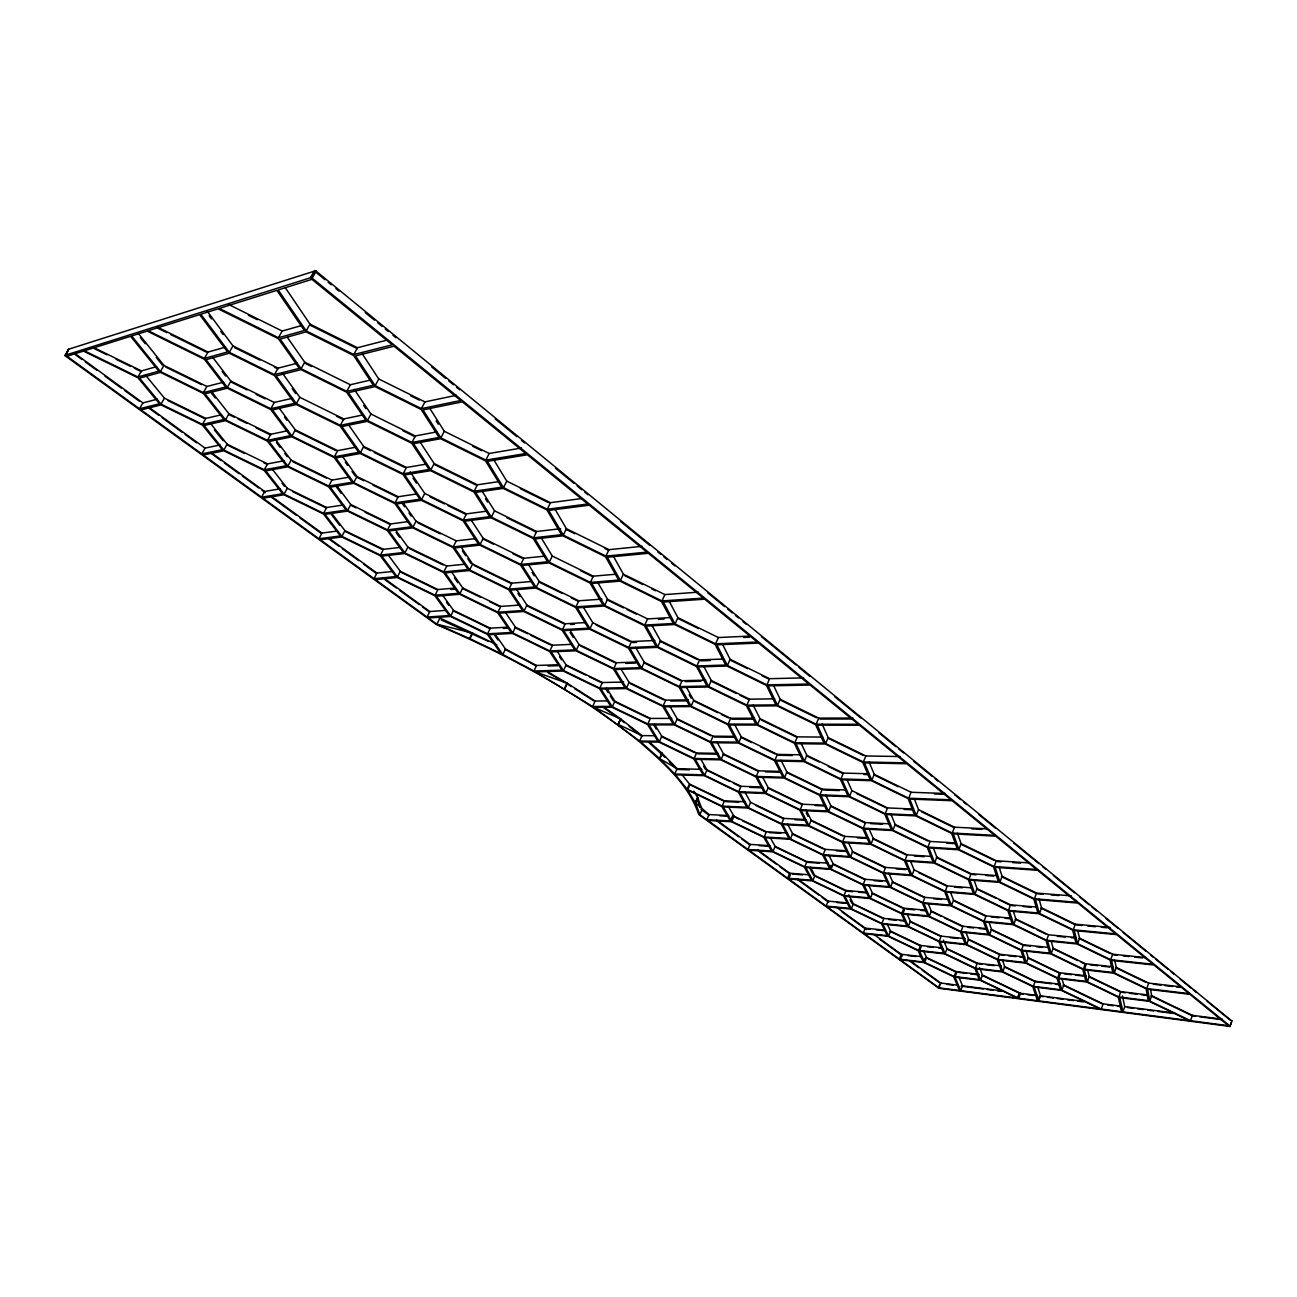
<?xml version="1.0" encoding="UTF-8"?>
<svg xmlns="http://www.w3.org/2000/svg" width="1297" height="1297" viewBox="0 0 1297 1297"><rect width="100%" height="100%" fill="white"/><g stroke="black" fill="none" stroke-linecap="round" stroke-linejoin="round"><path stroke-width="1.5" d="M1231.777 1020.934L315.641 270.749L68.498 349.266L65.353 355.945L436.505 624.619C508.505 655.228 578.3 692.549 639.437 741.722C662.848 762.296 688.512 784.037 698.726 814.516L938.947 988.282L1229.978 1026.446L1231.177 1022.782M1229.978 1026.446L1232.037 1020.69M1190.565 1020.723L1228.47 1025.684L1189.933 994.313L1147.65 989.271L1149.807 1001.089L1190.565 1020.723L1192.365 1015.308L1222.293 1019.15M1149.807 1001.089L1151.655 995.691L1150.601 989.741M1146.791 988.573L1189.073 993.599L1153.973 965.017L1111.594 960.445L1114.35 972.928L1146.791 988.573L1148.672 983.094L1181.34 986.887M1122.91 1011.887L1119.781 997.636L1149.11 1001.3L1189.057 1020.528L1122.91 1011.887L1124.726 1006.634L1122.408 995.885M1086.205 964.401L1084.292 969.799L1087.372 981.797L1118.938 996.971L1120.786 991.638L1148.153 994.977M1060.427 973.382L1058.547 978.635L1061.903 990.162L1101.283 1009.05L1103.099 1003.862L1121.467 1006.213M1114.35 972.928L1116.263 967.449L1114.707 960.266M1110.702 959.715L1153.065 964.287L1116.652 934.634L1074.224 930.549L1077.596 943.73L1110.702 959.715L1112.648 954.17L1145.381 957.608M1083.417 969.118L1112.794 972.442L1110.021 959.958L1076.932 943.973L1047.538 940.974L1051.218 953.603L1083.417 969.118L1085.33 963.72L1112.745 966.751M1087.372 981.797L1089.253 976.463L1087.518 969.572M1057.671 977.97L1085.865 981.326L1082.768 969.329L1050.602 953.846L1022.393 950.798L1026.349 962.925L1057.671 977.97L1059.552 972.718L1085.865 975.782M1077.596 943.73L1079.59 938.185L1077.677 930.614M1061.903 990.162L1063.767 984.974L1062.097 979.186M1038.735 1000.879L1034.212 986.985L1061.303 990.357L1099.888 1008.871L1038.735 1000.879L1040.567 995.837L1037.746 987.114M1073.284 929.803L1115.712 933.872L1077.904 903.085L1035.428 899.534L1039.497 913.461L1073.284 929.803L1075.31 924.177L1110.021 927.42M1033.352 986.336L1060.443 989.708L1057.055 978.181L1025.765 963.152L998.658 960.056L1002.857 971.729L1033.352 986.336L1035.201 981.213L1060.362 984.277M1051.218 953.603L1053.18 948.22L1051.089 940.957M1037.422 1000.7L1032.769 986.531L1002.305 971.939L976.236 968.827L980.629 980.046L1018.712 998.252L1037.422 1000.7L1038.638 997.344M956.846 972.199L954.997 977.127L960.72 990.665L1017.415 998.09L1019.231 993.097L981.959 975.263M1018.712 998.252L1020.528 993.275L1037.373 995.431M1046.614 940.26L1076.024 943.259L1072.619 930.062L1038.848 913.737L1009.439 911.094L1013.784 924.421L1046.614 940.26L1048.608 934.78L1076.056 937.504M1039.497 913.461L1041.556 907.835L1039.043 899.08M1026.349 962.925L1028.278 957.672L1026.024 950.701M1034.455 898.756L1076.932 902.29L1037.632 870.287L995.156 867.336L999.955 882.041L1034.455 898.756L1036.562 893.066L1071.306 895.854M1021.501 950.101L1049.695 953.149L1045.982 940.503L1013.168 924.68L984.974 921.956L989.562 934.732L1021.501 950.101L1023.446 944.783L1047.619 947.329M1013.784 924.421L1015.81 918.957L1013.346 911.288M1002.857 971.729L1004.737 966.605L1002.37 959.91M980.629 980.046L982.478 975.068L979.575 967.546M1008.482 910.348L1037.892 912.975L1033.806 899.048L999.322 882.349L969.913 880.096L974.971 894.152L1008.482 910.348L1010.541 904.803L1036.044 907.025M997.782 959.391L1024.873 962.471L1020.901 950.328L988.979 934.991L961.904 932.219L966.703 944.475L997.782 959.391L999.695 954.219L1024.857 957.008M975.36 968.178L1001.43 971.275L997.215 959.618L966.168 944.719L940.114 941.898L945.091 953.684L975.36 968.178L977.257 963.136L1001.316 965.925M989.562 934.732L991.54 929.414L988.946 922.086M984.034 921.243L1012.244 923.95L1007.866 910.624L974.387 894.444L946.194 892.093L951.463 905.549L984.034 921.243L986.06 915.86L1010.233 918.114M999.955 882.041L1002.095 876.35L999.112 867.109M960.72 990.665L962.536 985.833L958.986 977.306M994.151 866.526L1036.627 869.476L995.772 836.192L953.295 833.874L958.888 849.422L994.151 866.526L996.323 860.754L1029.153 862.927M921.421 946.08L919.508 951.058L924.648 962.406L954.138 976.495L955.986 971.566L979.17 974.387M966.703 944.475L968.648 939.304L965.925 932.251M938.331 987.99L939.547 984.796M902.08 954.9L900.199 959.764L924.161 962.617L953.635 976.69L959.488 990.519L938.947 987.828L940.763 983.029L910.137 960.769M974.971 894.152L977.063 888.623L973.934 879.788M960.98 931.522L988.071 934.278L983.45 921.502L950.912 905.825L923.853 903.393L929.301 916.298L960.98 931.522L962.974 926.269L986.19 928.587M968.94 879.317L998.333 881.571L993.518 866.85L958.288 849.762L928.911 847.93L934.715 862.764L968.94 879.317L971.064 873.708L996.55 875.588M945.091 953.684L947.021 948.642L943.47 940.179M923.286 961.985L918.13 950.62L888.105 936.272L864.207 933.694L899.34 959.132L923.286 961.985L924.55 958.71M924.648 962.406L926.528 957.494L923.61 950.977M951.463 905.549L953.522 900.167L950.247 891.704M904.787 908.889L902.777 914.045L908.37 926.447L939.223 941.233L941.168 936.126L965.211 938.655M929.301 916.298L931.327 911.061L928.23 903.652M918.616 950.409L943.697 953.246L938.704 941.46L907.884 926.69L882.852 924.129L888.575 936.045L918.616 950.409L920.546 945.432L941.752 947.783M958.888 849.422L961.109 843.65L957.413 833.225M945.221 891.347L973.415 893.682L968.34 879.625L934.148 863.089L906.003 861.127L911.986 875.313L945.221 891.347L947.329 885.883L971.485 887.829M922.897 902.68L949.955 905.095L944.67 891.639L911.451 875.605L884.441 873.546L890.585 887.132L922.897 902.68L924.956 897.362L948.156 899.372M952.257 833.047L994.718 835.349L952.193 800.719L909.781 799.082L916.217 815.521L952.257 833.047L954.527 827.178L986.871 828.848M908.37 926.447L910.364 921.34L907.17 914.223M934.715 862.764L936.888 857.155L933.289 847.833M899.34 959.132L901.22 954.284L874.113 934.57M911.986 875.313L914.126 869.865L910.397 860.949M888.575 936.045L890.52 931.068L887.261 924.226M901.837 913.364L927.841 915.86L922.378 902.939L890.082 887.407L864.126 885.251L870.4 898.27L901.837 913.364L903.863 908.192L925.863 910.235M927.89 847.119L957.251 848.951L951.641 833.387L915.633 815.894L886.305 814.516L892.936 830.193L927.89 847.119L930.111 841.445L955.565 842.937M881.928 923.464L906.96 926.009L901.334 913.607L869.93 898.545L844.947 896.292L851.318 908.808L881.928 923.464L883.906 918.422L905.095 920.53M916.217 815.521L918.535 809.668L914.272 798.66M890.585 887.132L892.676 881.83L888.867 873.286M904.998 860.349L933.143 862.31L927.306 847.46L892.385 830.534L864.305 828.994L871.065 843.958L904.998 860.349L907.17 854.82L931.295 856.425M908.694 798.206L951.106 799.827L906.814 763.755L864.499 762.879L871.843 780.275L908.694 798.206L911.061 792.272L945.383 793.488M870.4 898.27L872.459 893.114L868.552 884.927M883.468 872.8L910.478 874.859L904.447 860.673L870.546 844.282L843.617 842.612L850.508 856.912L883.468 872.8L885.592 867.417L908.743 869.12M863.316 933.046L887.213 935.623L881.457 923.691L850.881 909.051L827.032 906.765L863.316 933.046L865.261 928.133L885.17 930.225M863.17 884.522L889.126 886.678L882.949 873.092L850.005 857.22L824.13 855.42L831.118 869.136L863.17 884.522L865.261 879.301L887.213 881.068M892.936 830.193L895.189 824.503L890.812 814.013M871.065 843.958L873.286 838.446L868.795 828.41M885.251 813.689L914.563 815.051L908.111 798.595L871.276 780.681L842.045 779.805L849.535 796.358L885.251 813.689L887.553 807.918L912.975 809.036M851.318 908.808L853.329 903.782L848.805 894.8M844.007 895.595L868.974 897.832L862.683 884.813L830.664 869.412L805.761 867.515L812.814 880.647L844.007 895.595L846.049 890.504L867.19 892.336M790.7 873.919L788.625 878.944L826.108 906.1L828.118 901.123L847.979 902.988M850.508 856.912L852.664 851.545L848.384 842.564M863.267 828.199L891.347 829.723L884.7 814.046L849 796.731L821.017 795.661L828.605 811.436L863.267 828.199L865.521 822.606L889.596 823.838M829.675 868.698L822.671 854.982L790.003 839.272L765.214 837.716L772.996 851.529L804.788 866.801L829.675 868.698L831.101 865.212M831.118 869.136L833.241 863.899L828.896 855.29M842.596 841.834L869.525 843.504L862.732 828.54L828.118 811.792L801.27 810.544L808.955 825.605L842.596 841.834L844.801 836.403L867.888 837.765M871.843 780.275L874.243 774.341L869.136 762.101M823.141 854.674L849.016 856.474L842.11 842.158L808.485 825.946L782.707 824.535L790.44 838.948L823.141 854.674L825.297 849.389L847.2 850.848M812.814 880.647L814.889 875.556L810.512 867.304M863.364 761.971L905.679 762.831L859.506 725.234L817.337 725.153L825.654 743.57L863.364 761.971L865.829 755.956L900.069 756.54M849.535 796.358L851.886 790.603L846.925 779.513M804.788 866.801L806.912 861.63L827.972 863.186M840.942 778.93L870.174 779.789L862.797 762.393L825.119 744.024L796.001 743.684L804.416 761.177L840.942 778.93L843.342 773.093L868.682 773.758M828.605 811.436L830.907 805.842L825.865 795.272M819.931 794.818L847.93 795.888L840.407 779.335L803.913 761.598L776.044 761.015L784.523 777.665L819.931 794.818L822.282 789.16L846.276 790.003M808.955 825.605L811.192 820.174L806.102 810.074M787.668 878.247L811.419 880.225L804.351 867.077L772.574 851.837L748.92 850.183L787.668 878.247L789.743 873.221L809.539 874.827M825.654 743.57L828.167 737.571L822.136 724.099M800.217 809.733L827.048 810.982L819.428 795.191L784.053 778.054L757.335 777.26L765.862 793.148L800.217 809.733L802.503 804.221L825.524 805.226M790.44 838.948L792.645 833.663L787.506 824M804.416 761.177L806.864 755.357L801.011 743.035M781.669 823.773L807.447 825.168L799.746 810.09L765.425 793.505L739.76 792.516L748.304 807.691L781.669 823.773L783.907 818.407L805.729 819.526M772.996 851.529L775.136 846.39L770.305 837.716M764.209 836.987L788.998 838.511L781.232 824.098L747.899 808.031L723.223 806.88L731.767 821.406L764.209 836.987L766.397 831.766L787.376 832.998M816.153 724.212L858.322 724.277L810.139 685.043L768.164 685.854L777.552 705.357L816.153 724.212L818.715 718.116L852.859 718.052M747.931 849.47L771.585 851.108L763.787 837.295L731.378 821.731L707.854 820.434L747.931 849.47L750.071 844.379L769.786 845.693M794.85 742.776L823.968 743.1L815.618 724.683L777.049 705.844L748.077 706.087L757.497 724.601L794.85 742.776L797.347 736.858L822.59 737.069M784.523 777.665L786.906 772.007L781.005 760.285M774.925 760.155L802.794 760.723L794.348 743.213L757.026 725.055L729.303 725.007L738.739 742.581L774.925 760.155L777.357 754.4L801.254 754.822M765.862 793.148L768.197 787.636L762.539 777M756.248 776.433L782.966 777.227L774.455 760.561L738.285 743.019L711.713 742.711L721.148 759.458L756.248 776.433L758.615 770.84L781.524 771.456M748.304 807.691L750.59 802.34L744.916 792.175M738.69 791.721L764.355 792.694L755.794 776.822L720.727 759.847L695.224 759.312L704.628 775.298L738.69 791.721L741.025 786.29L762.733 787.052M777.552 705.357L780.162 699.261L773.369 685.011M689.161 786.517L687.621 790.019L695.435 802.843L699.91 814.694L706.833 819.704L730.357 820.969L732.578 815.764M731.767 821.406L733.989 816.186L728.33 806.458M722.186 806.118L746.845 807.253L738.285 792.078L704.239 775.671L675.494 774.812L687.134 789.257L722.186 806.118L724.456 800.833L745.321 801.741M757.497 724.601L760.042 718.684L753.217 705.163M693.814 791.17L697.689 797.59L695.435 802.843L709.037 814.548L728.655 815.57M738.739 742.581L741.219 736.842L734.637 724.488M706.833 819.704L709.037 814.548M766.932 684.865L808.906 684.038L758.599 643.069L716.868 644.836L727.406 665.523L766.932 684.865L769.607 678.688L803.589 677.893M721.148 759.458L723.564 753.881L716.998 742.095M746.877 705.146L775.849 704.887L766.43 685.383L726.92 666.042L698.143 666.917L708.648 686.502L746.877 705.146L749.471 699.148L774.585 698.84M699.91 814.694L702.147 809.539L697.689 797.606L695.419 802.794L697.689 797.606M704.628 775.298L706.995 769.867L700.445 758.632M728.136 724.099L755.859 724.131L746.407 705.633L708.194 687.005L680.666 687.523L691.123 706.119L728.136 724.099L730.665 718.279L754.432 718.23M687.134 789.257L689.453 783.988L682.481 775.282M710.578 741.835L737.15 742.143L727.682 724.553L690.701 706.573L664.323 706.8L674.716 724.472L710.578 741.835L713.058 736.193L733.94 736.356M648.938 741.608L662.07 753.249L659.735 758.68L674.764 774.017L703.152 774.86L693.733 758.875L658.973 742.095L640.653 741.884L659.67 758.632L677.115 768.683L701.726 769.332M727.406 665.523L730.114 659.33L722.267 643.766M694.122 758.486L719.624 759.004L710.172 742.257L674.327 724.893L649.003 724.861L659.33 741.689L694.122 758.486L696.538 752.99L718.116 753.362M708.648 686.502L711.291 680.52L703.687 666.204M674.764 774.017L677.115 768.683L662.119 753.298L659.67 758.632L662.119 753.298M715.587 643.815L757.302 642.015L704.709 599.198L663.302 602.003L675.072 623.938L715.587 643.815L718.376 637.54L750.169 636.065M691.123 706.119L693.7 700.299L686.129 686.729M659.33 741.689L661.778 736.193L654.596 724.358M696.894 665.945L725.672 665.053L715.117 644.366L674.635 624.522L646.068 626.094L657.741 646.814L696.894 665.945L699.602 659.865L722.64 659.071M674.716 724.472L677.229 718.814L669.706 705.908M663.14 705.908L689.518 705.665L679.028 687.086L641.204 668.668L615.037 669.463L626.467 688.107L663.14 705.908L665.701 700.169L688.334 699.894M679.45 686.599L706.978 686.048L696.44 666.463L657.336 647.365L630.018 648.516L641.577 668.166L679.45 686.599L682.076 680.698L705.698 680.147M639.599 741.057L657.838 741.252L647.495 724.423L611.973 707.238L593.88 707.4L639.599 741.057L642.031 735.626L654.807 735.723M647.852 724.002L673.175 724.034L662.751 706.362L626.111 688.577L600.997 689.064L612.314 706.8L647.852 724.002L650.364 718.425L671.797 718.392M657.741 646.814L660.497 640.75L651.791 625.138M675.072 623.938L677.909 617.68L668.912 600.738M641.577 668.166L644.269 662.264L635.643 647.479M644.771 625.073L673.321 623.484L661.535 601.549L620.015 581.153L591.74 583.472L604.661 605.44L644.771 625.073L647.592 618.912L670.452 617.55M612.314 706.8L614.859 701.239L606.672 688.285M661.973 600.933L703.363 598.095L648.338 553.284L607.32 557.24L620.42 580.521L661.973 600.933L664.875 594.577L698.402 592.162M626.467 688.107L629.077 682.384L620.809 668.766M613.805 668.522L639.956 667.712L628.38 648.078L589.649 629.191L563.741 630.601L576.29 650.3L613.805 668.522L616.464 662.735L636.6 662.037M628.753 647.543L656.071 646.376L644.366 625.64L604.289 606.023L577.246 607.855L589.989 628.64L628.753 647.543L631.509 641.561L654.92 640.475M599.814 688.172L624.911 687.669L613.449 669.025L575.965 650.802L551.112 651.856L563.465 670.565L599.814 688.172L602.408 682.53L623.662 682.044M592.648 706.541L610.806 706.379L599.473 688.626L563.174 671.035L535.499 671.895L592.648 706.541L595.177 701.029L607.288 700.883M589.989 628.64L592.778 622.673L583.034 606.623M595.177 701.029L567.259 683.276L564.6 688.739L567.259 683.276L546.669 671.311M604.661 605.44L607.547 599.279L597.658 582.321M620.42 580.521L623.387 574.166L613.141 555.797M563.465 670.565L566.108 664.939L556.883 650.851M576.29 650.3L579.013 644.496L569.642 629.677M564.6 688.739L567.194 683.227L535.499 671.895M575.933 606.85L602.975 604.986L590.005 583.018L548.939 562.882L522.205 565.46L536.228 587.444L575.933 606.85L578.786 600.787L601.986 599.117M590.378 582.402L618.653 580.067L605.521 556.786L562.93 535.823L534.98 538.952L549.263 562.25L590.378 582.402L593.329 576.16L615.962 574.214M605.91 556.121L646.927 552.133L589.292 505.198L548.728 510.402L563.287 535.126L605.91 556.121L608.958 549.669L642.177 546.329M549.863 650.932L574.717 649.862L562.136 630.18L523.777 611.503L499.215 613.173L512.704 632.904L549.863 650.932L552.571 645.225L571.701 644.333M562.46 629.629L588.352 628.202L575.592 607.418L535.92 588.044L510.305 590.135L524.069 610.952L562.46 629.629L565.233 623.76L585.174 622.592M533.942 671.019L561.958 670.144L549.571 651.434L512.445 633.422L488.839 634.719L502.831 654.547L533.942 671.019L536.569 665.474L558.585 664.712M512.704 632.904L515.46 627.197L505.376 612.346M502.831 654.547L505.49 649.003L495.049 634.071M524.069 610.952L526.89 605.067L516.368 589M536.228 587.444L539.13 581.396L528.414 564.422M549.263 562.25L552.263 556.008L541.108 537.623M563.287 535.126L566.384 528.69L554.808 508.829M533.553 537.833L561.504 534.688L546.929 509.964L503.187 488.385L475.626 492.406L491.385 517.114L533.553 537.833L536.634 531.511L560.612 528.706M547.269 509.235L587.8 503.998L527.36 454.777L487.38 461.343L503.495 487.64L547.269 509.235L550.447 502.685L581.364 498.583M520.827 564.406L547.545 561.796L533.229 538.514L491.093 517.811L464.748 521.199L480.133 544.481L520.827 564.406L523.81 558.261L544.821 556.137M497.918 612.2L522.48 610.514L508.7 589.713L469.417 570.55L445.195 572.885L459.9 593.718L497.918 612.2L500.739 606.429L519.627 605.067M508.975 589.13L534.575 587.006L520.535 565.022L479.874 545.129L454.631 547.95L469.66 569.95L508.975 589.13L511.877 583.18L531.575 581.478M487.575 633.795L511.18 632.482L497.659 612.751L459.673 594.285L436.376 596.198L450.756 615.962L487.575 633.795L490.298 628.17L508.019 627.132M469.725 638.578L472.53 633.082L469.725 638.578L501.015 653.656L487.332 634.298L450.545 616.48L428.334 617.988L436.878 624.181L469.725 638.578L472.432 633.033L496.767 644.787M459.9 593.718L462.753 587.946L451.502 571.864M450.756 615.962L453.528 610.352L442.52 595.08M503.495 487.64L506.754 481.106L493.719 459.657M439.618 618.653L436.878 624.181L472.432 633.033L436.781 616.594M491.385 517.114L494.53 510.791L481.981 490.947M480.133 544.481L483.181 538.352L471.135 519.984M469.66 569.95L472.611 564L460.857 546.653M427.07 617.064L449.265 615.54L434.868 595.777L397.239 577.522L375.384 579.629L427.07 617.064L429.826 611.535L445.99 610.368M463.305 520.081L489.65 516.676L473.875 491.968L430.62 470.681L404.696 474.945L421.574 499.621L463.305 520.081L466.434 513.871L487.137 511.115M453.237 546.896L478.463 544.059L463.045 520.762L421.363 500.318L396.525 503.949L412.949 527.214L453.237 546.896L456.252 540.865L475.675 538.595M443.85 571.88L468.055 569.529L452.993 547.529L412.754 527.879L388.922 530.927L404.923 552.927L443.85 571.88L446.768 566.027L465.412 564.146M435.079 595.226L458.344 593.313L443.623 572.48L404.729 553.543L381.821 556.105L397.417 576.954L435.079 595.226L437.916 589.535L455.393 588.044M485.84 460.111L525.82 453.512L462.348 401.843L423.033 409.901L440.867 437.883L485.84 460.111L489.18 453.48L521.556 448M474.151 491.239L501.696 487.202L485.548 460.905L440.623 438.694L413.516 443.687L430.863 469.919L474.151 491.239L477.377 484.819L499.037 481.56M404.923 552.927L407.89 547.091L395.374 529.743M397.417 576.954L400.303 571.28L388.354 555.181M421.574 499.621L424.751 493.411L410.192 471.93M412.949 527.214L416.029 521.199L402.945 502.506M380.459 555.116L403.351 552.522L387.333 530.522L347.499 511.099L324.996 514.374L341.905 536.374L380.459 555.116L383.409 549.344L400.611 547.35M440.867 437.883L444.271 431.252L429.664 408.133M374.055 578.673L395.909 576.549L380.28 555.7L341.776 536.99L320.31 539.747L374.055 578.673L376.924 573.079L392.829 571.474M430.863 469.919L434.138 463.515L420.115 442.115M395.066 502.847L419.904 499.199L402.994 474.524L360.209 453.496L335.842 457.987L353.773 482.63L395.066 502.847L398.228 496.735L417.342 493.849M387.511 529.889L411.344 526.809L394.888 503.528L353.627 483.327L330.232 487.186L347.645 510.434L387.511 529.889L390.559 523.956L408.442 521.572M403.205 473.778L429.112 469.498L411.733 443.266L367.31 421.347L341.905 426.551L360.388 452.734L403.205 473.778L406.464 467.471L426.405 464.099M421.428 408.62L460.727 400.514L394.029 346.202L355.491 355.897L375.19 385.695L421.428 408.62L424.93 401.892L456.398 395.277M411.96 442.455L439.051 437.446L421.185 409.479L374.995 386.587L348.423 392.634L367.489 420.52L411.96 442.455L415.332 435.954L436.635 431.917M347.645 510.434L350.741 504.517L336.88 485.84M341.905 536.374L344.921 530.619L331.675 513.272M318.932 538.741L340.398 535.969L323.456 513.969L284.011 494.773L262.999 498.226L318.932 538.741L321.915 533.083L337.544 531.008M353.773 482.63L356.983 476.518L342.489 456.431M323.585 513.336L346.056 510.029L328.627 486.78L287.804 466.823L265.788 470.876L284.108 494.108L323.585 513.336L326.666 507.5L343.543 504.955M360.388 452.734L363.695 446.444L348.763 425.092M328.773 486.083L352.152 482.225L334.188 457.582L291.874 436.813L268.982 441.515L287.902 466.126L328.773 486.083L331.951 480.085L349.509 477.101M367.489 420.52L370.942 414.019L354.194 389.327M334.334 456.836L358.685 452.329L340.171 426.146L296.251 404.518L272.435 409.949L291.971 436.068L334.334 456.836L337.625 450.643L356.383 447.092M375.19 385.695L378.756 378.983L362.43 354.065M340.333 425.351L365.738 420.098L346.639 392.213L300.969 369.645L276.148 375.903L296.365 403.691L340.333 425.351L343.737 418.947L363.306 414.845M346.802 391.354L373.341 385.274L353.627 355.491L306.092 331.87L280.152 339.084L301.099 368.753L346.802 391.354L350.336 384.755L371.218 379.891M353.805 354.551L392.31 344.807L311.929 279.341L278.207 289.928L306.222 330.913L353.805 354.551L357.486 347.726L386.393 340.284M284.108 494.108L287.237 488.288L272.646 469.644M261.556 497.189L282.584 493.719L264.231 470.487L223.83 450.789L203.305 455.004L261.556 497.189L264.669 491.466L279.974 488.872M287.902 466.126L291.144 460.127L274.656 438.516M264.312 469.79L286.313 465.72L267.377 441.126L225.516 420.633L204.034 425.513L223.862 450.075L264.312 469.79L267.522 463.888L284.043 460.775M291.971 436.068L295.327 429.874L279.309 408.296M296.365 403.691L299.834 397.32L282.081 372.709M301.099 368.753L304.698 362.155L287.334 337.35M267.458 440.38L290.333 435.662L270.749 409.544L227.315 388.192L205.007 393.818L225.548 419.871L267.458 440.38L270.781 434.284L287.95 430.685M306.222 330.913L309.983 324.104L285.437 287.902M270.846 408.733L294.646 403.286L274.397 375.498L229.277 353.222L206.077 359.674L227.364 387.381L270.846 408.733L274.283 402.459L292.619 398.195M274.494 374.622L299.315 368.348L278.352 338.679L218.091 308.816L200.808 314.231L229.326 352.346L274.494 374.622L278.061 368.153L297.191 363.225M223.862 450.075L227.121 444.174L211.087 424.168M225.548 419.871L228.937 413.792L210.892 390.721M64.85 355.362L310.713 277.671L314.652 270.554M310.713 277.671L315.09 270.554M278.45 337.739L304.373 330.508L276.877 290.35L219.306 308.427L278.45 337.739L282.162 331.043L300.709 325.79M311.134 277.671L315.641 270.749M1230.35 1026.365L312.22 278.207L316.176 271.105M201.813 453.918L222.322 449.686L202.462 425.14L161.039 404.891L141.081 409.933L201.813 453.918L205.039 448.113L219.987 444.968M202.478 424.395L223.943 419.466L203.386 393.429L160.423 372.369L139.557 378.173L161.023 404.129L202.478 424.395L205.834 418.412L221.463 414.764M227.364 387.381L230.866 381.107L213.211 357.956M229.326 352.346L232.957 345.877L206.953 310.826M203.418 392.618L225.71 386.976L204.391 359.285L147.145 331.092L131.662 335.955L160.406 371.542L203.418 392.618L206.888 386.457L223.635 382.161M204.407 358.426L227.591 351.941L199.625 314.62L148.231 330.751L204.407 358.426L208.023 352.054L225.435 347.126M161.023 404.129L164.427 398.163L145.572 375.173M160.406 371.542L163.941 365.381L137.806 332.794M139.525 408.798L159.466 403.756L137.985 377.784L83.462 351.098L66.99 356.27L139.525 408.798L142.897 402.913L157.423 399.184M137.952 376.989L158.801 371.153L130.592 336.296L84.435 350.79L137.952 376.989L141.438 370.926L156.645 366.613M64.996 355.621L68.498 349.266M66.228 354.454L68.546 349.671M450.87 589.503L454.761 589.178M503.366 628.413L507.305 628.186M570.502 624.505L574.49 624.262M658.422 619.366L664.129 619.042M632.758 642.55L636.665 642.372M743.505 637.476L749.471 637.2M548.015 666.026L557.905 665.685M625.754 663.383L635.822 663.043M700.834 660.854L710.448 660.53M685.254 681.59L701.012 681.233M670.662 701.029L687.621 700.834M731.832 719.187L753.622 719.154M819.882 719.057L852.016 719.008M714.193 737.053L735.075 737.231M697.64 753.816L717.257 754.173M778.476 755.276L792.418 755.519M677.845 769.478L689.339 769.786M765.441 771.828L780.713 772.25M863.932 774.487L867.839 774.585M749.974 787.376L761.825 787.798M823.352 789.986L839.354 790.554M934.359 793.942L944.459 794.299M725.493 801.595L738.771 802.178M815.067 805.534L824.649 805.956M904.252 809.441L912.083 809.782M719.867 815.797L727.714 816.202M794.866 819.688L804.772 820.207M870.563 823.611L882.609 824.244M971.745 828.864L981.861 829.383M769.316 832.625L780.762 833.306M857.366 837.862L866.98 838.429M946.794 843.18L954.624 843.634M758.956 845.628L768.813 846.293M836.257 850.8L846.211 851.464M914.207 856.004L924.258 856.668M997.328 861.565L1001.187 861.808M1012.779 862.586L1020.496 863.105M807.885 862.359L819.364 863.202M896.227 868.877L905.873 869.59M972.053 874.486L975.976 874.778M985.785 875.491L993.615 876.075M792.678 874.081L802.584 874.875M874.21 880.663L882.187 881.295M954.333 887.116L962.374 887.78M1037.519 893.828L1043.323 894.298M1051.04 894.93L1058.757 895.546M788.625 878.944L812.376 880.922L843.553 895.87L849.94 908.386L826.108 906.1M846.99 891.201L852.761 891.704M858.517 892.206L866.201 892.871M933.629 898.756L941.363 899.437M1011.498 905.549L1015.421 905.89M1023.252 906.571L1031.099 907.268M836.987 902.534L844.931 903.279M906.781 909.067L914.79 909.813M920.789 910.381L924.793 910.753M991.021 916.947L999.079 917.709M1005.126 918.276L1011.174 918.843M1076.234 924.923L1082.022 925.458M1087.81 926.009L1095.527 926.723M1101.315 927.274L1107.103 927.809M902.777 914.045L928.782 916.557L960.445 931.765L965.26 944.038L939.223 941.233M888.672 919.476L896.373 920.238M900.231 920.627L904.074 921.016M967.757 927.355L973.561 927.939M979.365 928.506L987.098 929.284M1057.363 936.288L1065.194 937.066M1071.079 937.65L1075.002 938.039M866.153 928.782L870.125 929.203M876.107 929.836L884.084 930.679M950.085 937.634L958.094 938.477M1024.338 945.481L1030.385 946.113M1036.433 946.745L1042.48 947.394M1113.556 954.884L1117.398 955.289M1123.17 955.905L1128.957 956.505M1134.729 957.121L1142.43 957.932M927.209 946.729L932.997 947.361M938.785 948.01L942.643 948.447M1000.587 954.884L1004.462 955.322M1008.32 955.743L1016.07 956.602M1019.945 957.04L1023.803 957.462M1090.129 964.838L1097.959 965.714M1101.883 966.152L1109.713 967.027M919.508 951.058L944.589 953.911L974.825 968.389L979.251 979.608L954.138 976.495M1084.292 969.799L1113.669 973.155L1146.094 988.784L1148.267 1000.619L1118.938 996.971M901.22 954.284L921.178 956.602M908.078 955.597L916.055 956.538M978.116 963.784L982.137 964.255M986.142 964.709L994.167 965.649M1064.188 973.82L1071.695 974.696M1075.456 975.133L1082.979 976.025M1153.373 984.228L1161.058 985.136M1164.901 985.574L1172.585 986.482M1176.428 986.92L1180.27 987.374M1058.547 978.635L1086.724 982.007L1118.273 997.166L1121.483 1011.692L1101.283 1009.05M958.775 972.442L966.508 973.382M970.367 973.852L978.084 974.793M1036.06 981.861L1051.543 983.758M1055.418 984.228L1059.276 984.699M1121.629 992.302L1125.553 992.789M1129.46 993.259L1137.274 994.215M1141.182 994.702L1147.051 995.415M954.997 977.127L980.094 980.24L1017.415 998.09M940.763 983.029L957.575 985.185M962.536 985.833L1003.586 991.086M1040.567 995.837L1085.929 1001.657M1124.726 1006.634L1174.823 1013.07M947.102 984.342L953.117 985.12M961.126 986.158L983.191 988.979M987.195 989.498L993.21 990.276M997.215 990.795L1001.219 991.313M1019.264 993.632L1023.284 994.134M1027.289 994.653L1033.304 995.431M1039.319 996.209L1043.323 996.712M1047.328 997.231L1053.342 998.009M1057.363 998.528L1063.378 999.29M1067.382 999.809L1073.397 1000.587M1077.402 1001.106L1083.417 1001.868M1107.476 1004.964L1113.491 1005.742M1117.495 1006.245L1121.516 1006.764M1127.531 1007.542L1133.546 1008.32M1137.55 1008.823L1143.565 1009.601M1147.569 1010.12L1153.584 1010.898M1157.589 1011.401L1173.639 1013.46M1191.667 1015.794L1195.688 1016.297M1199.693 1016.816L1221.742 1019.653M941.087 983.58L940.147 983.207M593.88 707.4L620.615 718.878L642.031 735.626L618.199 724.407L620.679 718.927L618.118 724.358L620.615 718.878L602.878 706.427M441.175 619.95L488.645 641.464M814.889 875.556L846.049 890.504M910.364 921.34L941.168 936.126M1004.737 966.605L1035.201 981.213M814.451 875.832L845.595 890.78M909.862 921.583L940.649 936.353M1004.186 966.816L1034.633 981.424M853.329 903.782L883.906 918.422M947.021 948.642L977.257 963.136M852.875 904.025L883.435 918.665M946.502 948.869L976.722 963.347M890.52 931.068L920.546 945.432M982.478 975.068L1020.528 993.275M890.05 931.295L920.043 945.659M926.528 957.494L955.986 971.566M926.042 957.705L955.484 971.777M689.453 783.988L724.456 800.833M792.645 833.663L825.297 849.389M892.676 881.83L924.956 897.362M991.54 929.414L1023.446 944.783M1089.253 976.463L1120.786 991.638M689.939 784.75L724.05 801.173M792.191 833.987L823.028 848.822M892.174 882.106L924.421 897.637M990.973 929.673L1022.847 945.01M1088.621 976.673L1120.122 991.848M687.621 790.019L721.797 806.458L730.357 820.969M733.989 816.186L766.397 831.766M833.241 863.899L865.261 879.301M931.327 911.061L962.974 926.269M1028.278 957.672L1059.552 972.718M733.599 816.51L738.998 819.104M742.597 820.839L765.976 832.074M832.771 864.191L864.775 879.577M930.792 911.321L941.33 916.379M944.848 918.081L962.423 926.528M1027.678 957.899L1058.952 972.928M775.136 846.39L806.912 861.63M872.459 893.114L903.863 908.192M968.648 939.304L999.695 954.219M1063.767 984.974L1103.099 1003.862M774.731 846.682L806.475 861.921M871.973 893.374L903.361 908.451M968.113 939.547L999.144 954.43M1063.151 985.169L1101.704 1003.683M661.778 736.193L696.538 752.99M768.197 787.636L802.503 804.221M873.286 838.446L907.17 854.82M977.063 888.623L1010.541 904.803M1079.59 938.185L1112.648 954.17M661.421 736.599L694.398 752.552M767.743 788.009L802.032 804.578M872.751 838.77L906.635 855.145M976.479 888.915L995.837 898.27M999.371 899.972L1009.925 905.079M1078.926 938.428L1110.232 953.571M706.995 769.867L741.025 786.29M811.192 820.174L844.801 836.403M914.126 869.865L947.329 885.883M1015.81 918.957L1048.608 934.78M1116.263 967.449L1148.672 983.094M706.606 770.24L729.871 781.475M733.437 783.21L740.603 786.663M810.722 820.515L842.547 835.868M918.827 872.686L946.761 886.175M1015.194 919.216L1033.401 928.004M1037.049 929.754L1046.16 934.164M1115.582 967.675L1146.175 982.445M750.59 802.34L783.907 818.407M852.664 851.545L885.592 867.417M953.522 900.167L986.06 915.86M1053.18 948.22L1085.33 963.72M1151.655 995.691L1192.365 1015.308M755.421 805.226L783.469 818.747M852.178 851.853L885.089 867.725M954.77 901.318L985.477 916.12M1054.331 949.307L1077.548 960.493M1081.114 962.212L1084.681 963.93M1150.958 995.885L1190.857 1015.113M400.303 571.28L437.916 589.535M515.46 627.197L552.571 645.225M629.077 682.384L665.701 700.169M741.219 736.842L777.357 754.4M851.886 790.603L887.553 807.918M961.109 843.65L996.323 860.754M400.125 571.847L435.922 589.227M515.185 627.716L527.539 633.73M531.073 635.449L550.495 644.885M630.455 683.714L663.578 699.796M740.765 737.28L751.595 742.533M760.626 746.926L775.087 753.946M856.701 793.586L887.002 808.29M960.493 843.99L993.94 860.219M453.528 610.352L490.298 628.17M566.108 664.939L602.408 682.53M677.229 718.814L713.058 736.193M786.906 772.007L822.282 789.16M895.189 824.503L930.111 841.445M1002.095 876.35L1036.562 893.066M453.318 610.871L490.055 628.688M565.8 665.41L585.758 675.088M589.373 676.839L602.067 683M676.839 719.251L710.853 735.739M786.436 772.396L821.779 789.533M894.638 824.86L927.777 840.926M1001.462 876.659L1035.898 893.357M614.859 701.239L650.364 718.425M723.564 753.881L758.615 770.84M830.907 805.842L865.521 822.606M936.888 857.155L971.064 873.708M1041.556 907.835L1075.31 924.177M614.519 701.677L648.224 718.003M723.142 754.27L758.178 771.229M830.404 806.199L865.002 822.947M936.321 857.479L970.48 874.016M1040.907 908.111L1074.629 924.437M287.237 488.288L326.666 507.5M407.89 547.091L446.768 566.027M526.89 605.067L565.233 623.76M644.269 662.264L682.076 680.698M760.042 718.684L797.347 736.858M874.243 774.341L911.061 792.272M292.522 491.579L326.536 508.148M409.463 548.566L443.023 564.908M526.598 605.634L564.908 624.295M643.879 662.767L681.671 681.184M761.339 720.013L796.844 737.312M875.443 775.606L898.205 786.695M344.921 530.619L383.409 549.344M462.753 587.946L500.739 606.429M579.013 644.496L616.464 662.735M693.7 700.299L730.665 718.279M806.864 755.357L843.342 773.093M918.535 809.668L954.527 827.178M344.775 531.235L381.496 549.101M462.526 588.514L480.587 597.301M489.634 601.695L498.664 606.088M580.472 645.89L616.107 663.221M695.046 701.612L717.906 712.75M721.424 714.452L728.46 717.873M806.361 755.762L819.12 761.971M828.232 766.414L842.807 773.498M921.535 811.792L953.911 827.535M93.352 347.369L141.438 370.926M228.937 413.792L270.781 434.284M356.983 476.518L398.228 496.735M483.181 538.352L523.81 558.261M607.547 599.279L647.592 618.912M730.114 659.33L769.607 678.688M94.292 348.617L106.986 354.843M116.065 359.285L130.592 366.403M134.223 368.186L141.47 371.736M228.888 414.554L234.335 417.229M237.983 419.012L247.062 423.454M256.158 427.913L270.7 435.046M356.837 477.231L363.987 480.749M372.952 485.127L398.033 497.416M482.906 539.001L493.508 544.189M512.915 553.706L521.751 558.018M607.174 599.879L623.533 607.888M627.181 609.671L636.276 614.13M729.644 659.865L747.575 668.652M761.923 675.688L769.089 679.19M164.427 398.163L205.834 418.412M291.144 460.127L331.951 480.085M416.029 521.199L456.252 540.865M539.13 581.396L578.786 600.787M660.497 640.75L699.602 659.865M780.162 699.261L818.715 718.116M168.043 400.692L204.018 418.283M292.814 461.7L326.504 478.171M417.569 522.707L440.283 533.813M538.822 581.996L562.233 593.442M571.247 597.852L578.446 601.37M660.092 641.285L697.381 659.525M779.659 699.748L816.413 717.727M227.121 444.174L267.522 463.888M350.741 504.517L390.559 523.956M472.611 564L511.877 583.18M592.778 622.673L631.509 641.561M711.291 680.52L749.471 699.148M828.167 737.571L865.829 755.956M227.088 444.887L244.63 453.464M263.94 462.883L267.441 464.585M350.595 505.182L356.026 507.824M365.057 512.234L390.381 524.588M474.151 565.476L511.585 583.763M595.955 624.943L629.369 641.237M710.837 681.006L736.274 693.425M739.906 695.208L749.001 699.634M827.632 738.009L863.462 755.503M230.866 381.107L274.283 402.459M363.695 446.444L406.464 467.471M494.53 510.791L536.634 531.511M623.387 574.166L664.875 594.577M230.817 381.934L247.095 389.943M256.125 394.385L265.155 398.828M363.533 447.206L370.65 450.708M374.217 452.458L404.469 467.342M506.511 517.519L536.31 532.175M624.781 575.69L642.809 584.558M651.824 588.984L655.423 590.767M163.941 365.381L206.888 386.457M295.327 429.874L337.625 450.643M424.751 493.411L466.434 513.871M552.263 556.008L593.329 576.16M677.909 617.68L718.376 637.54M165.74 367.083L201.489 384.642M295.23 430.636L335.728 450.513M429.956 496.783L444.449 503.885M448.065 505.668L466.174 514.552M580.472 570.648L592.956 576.776M677.472 618.264L698.564 628.607M232.957 345.877L278.061 368.153M370.942 414.019L415.332 435.954M506.754 481.106L550.447 502.685M234.708 347.661L259.951 360.112M274.364 367.246L277.98 369.013M402.686 430.62L415.105 436.749M520.405 488.758L548.355 502.555M157.342 327.087L208.023 352.054M299.834 397.32L343.737 418.947M434.138 463.515L477.377 484.819M566.384 528.69L608.958 549.669M157.975 328.271L166.908 332.68M170.474 334.448L206.207 352.054M336.572 416.305L343.592 419.758M433.911 464.261L477.085 485.548M566.027 529.387L574.895 533.748M605.018 548.599L608.552 550.35M228.483 304.406L282.162 331.043M378.756 378.983L424.93 401.892M248.424 315.317L257.276 319.694M410.484 395.715L419.353 400.108M304.698 362.155L350.336 384.755M444.271 431.252L489.18 453.48M304.584 363.047L311.588 366.532M472.724 446.281L481.706 450.724M309.983 324.104L357.486 347.726M309.837 325.061L357.291 348.666M504.938 649.343L536.52 666.074M505.49 649.003L536.569 665.474M548.177 672.835L564.843 682.498M566.497 683.47L571.426 686.599M574.701 688.691L594.35 701.191M603.818 707.838L619.609 718.911M900.199 959.764L938.947 987.828M75.356 353.822L142.897 402.913M147.728 406.431L205.039 448.113M211.379 452.718L264.669 491.466M270.878 495.973L321.915 533.083M328.157 537.623L376.924 573.079M383.085 577.554L429.826 611.535M716.463 819.947L750.071 844.379M757.513 849.794L789.743 873.221M797.201 878.653L828.118 901.123M836.905 907.527L865.261 928.133M75.437 354.746L81.987 359.496M85.262 361.879L96.724 370.212M104.911 376.162L121.27 388.062M124.544 390.429L139.282 401.146M149.106 408.279L158.931 415.429M162.206 417.796L181.856 432.079M185.114 434.463L196.577 442.78M211.314 453.496L221.139 460.63M224.413 463.013L239.151 473.729M242.426 476.096L258.784 487.996M262.059 490.379L265.334 492.763M271.884 497.513L296.446 515.363M299.72 517.746L320.991 533.213M329.179 539.163L339.003 546.296M342.278 548.68L358.653 560.58M363.565 564.146L376.665 573.663M384.836 579.613L396.298 587.946M399.573 590.33L419.223 604.597M422.498 606.98L429.048 611.746M700.947 809.36L709.151 815.31M717.338 821.26L738.642 836.743M741.916 839.127L750.104 845.077M759.929 852.226L776.319 864.126M779.594 866.509L789.419 873.659M797.606 879.609L818.91 895.092M822.185 897.475L828.734 902.242M841.85 911.759L866.428 929.625M879.528 939.141L902.469 955.824M910.656 961.774L918.843 967.724M922.135 970.107L938.509 982.007M621.198 720.159L624.376 722.64M629.142 726.369L641.869 736.307M315.868 272.224L325.109 279.795M328.19 282.324L331.286 284.837M335.907 288.615L338.987 291.144M365.203 312.577L374.444 320.148M377.54 322.677L382.161 326.455M385.241 328.984L388.322 331.497M392.959 335.291L396.039 337.804M431.771 367.035L445.698 378.432M448.794 380.961L453.431 384.755M456.528 387.284L459.624 389.813M495.227 418.931L516.838 436.619M521.459 440.396L524.555 442.925M555.456 468.217L574.02 483.392M577.1 485.921L581.737 489.715M584.834 492.244L587.93 494.773M620.469 521.378L649.992 545.534M657.676 551.809L660.805 554.386M663.951 556.948L667.08 559.51M671.781 563.368L674.926 565.93M707.643 592.68L724.618 606.574M727.698 609.104L732.335 612.881M735.415 615.41L738.496 617.939M743.132 621.717L746.213 624.246M761.388 636.649L795.904 664.875M799.033 667.452L810.025 676.434M834.522 696.473L860.884 718.035M878.961 732.821L895.854 746.634M898.918 749.147L903.523 752.925M913.834 761.355L932.121 776.319M935.169 778.8L938.234 781.297M954.56 794.656L960.607 799.617M963.639 802.097L966.67 804.578M978.797 814.484L995.48 828.135M1013.719 843.05L1038.816 863.575M1042.837 866.866L1045.852 869.33M1053.391 875.491L1074.5 892.774M1079.996 897.265L1089.058 904.674M1092.074 907.138L1096.597 910.851M1105.66 918.26L1117.738 928.133M1123.218 932.608L1145.932 951.187M1150.471 954.916L1153.503 957.381M1155.919 959.358L1168.094 969.329M1171.142 971.81L1174.19 974.306M1180.286 979.3L1190.938 988.006M1193.337 989.984L1196.418 992.497M1207.183 1001.3L1230.269 1020.172M649.165 742.743L665.053 757.399M669.268 761.728L676.304 768.943M140.352 337.625L145.248 343.721M156.224 357.405L162.336 365.008M214.459 429.939L223.116 440.704M211.67 393.413L215.286 398.033M282.049 483.246L284.497 486.343M222.144 371.461L225.678 376.081M276.585 442.747L280.12 447.384M284.837 453.561L287.188 456.641M331.351 514.455L339.782 525.496M209.19 315.82L211.508 318.949M220.798 331.432L223.116 334.561M284.513 417.148L286.799 420.228M336.442 486.991L341.062 493.217M292.198 388.711L295.748 393.623M345.294 462.202L347.531 465.299M352.006 471.476L355.362 476.112M396.071 532.483L399.492 537.217M446.525 602.311L448.73 605.359M402.394 503.641L404.583 506.77M408.944 512.996L411.133 516.109M454.436 577.878L457.825 582.71M494.595 635.173L497.999 640.021M363.582 405.377L365.819 408.668M412.981 478.123L416.337 483.084M462.445 550.966L465.655 555.7M467.795 558.861L471.006 563.595M517.925 593.394L520.032 596.62M559.461 656.687L561.52 659.816M436.181 420.909L438.273 424.216M485.467 498.778L487.559 502.085M532.11 572.48L534.267 575.868M570.129 632.547L573.258 637.476M606.169 689.485L608.228 692.711M610.271 695.954L613.351 700.818M654.11 725.623L656.169 729.011M703.639 766.235L705.519 769.445M689.258 694.77L691.155 698.159M809.993 868.536L813.511 875.135M806.296 812.992L807.999 816.364M850.135 899.761L851.951 903.344M696.911 798.855L700.121 807.431"/></g></svg>
